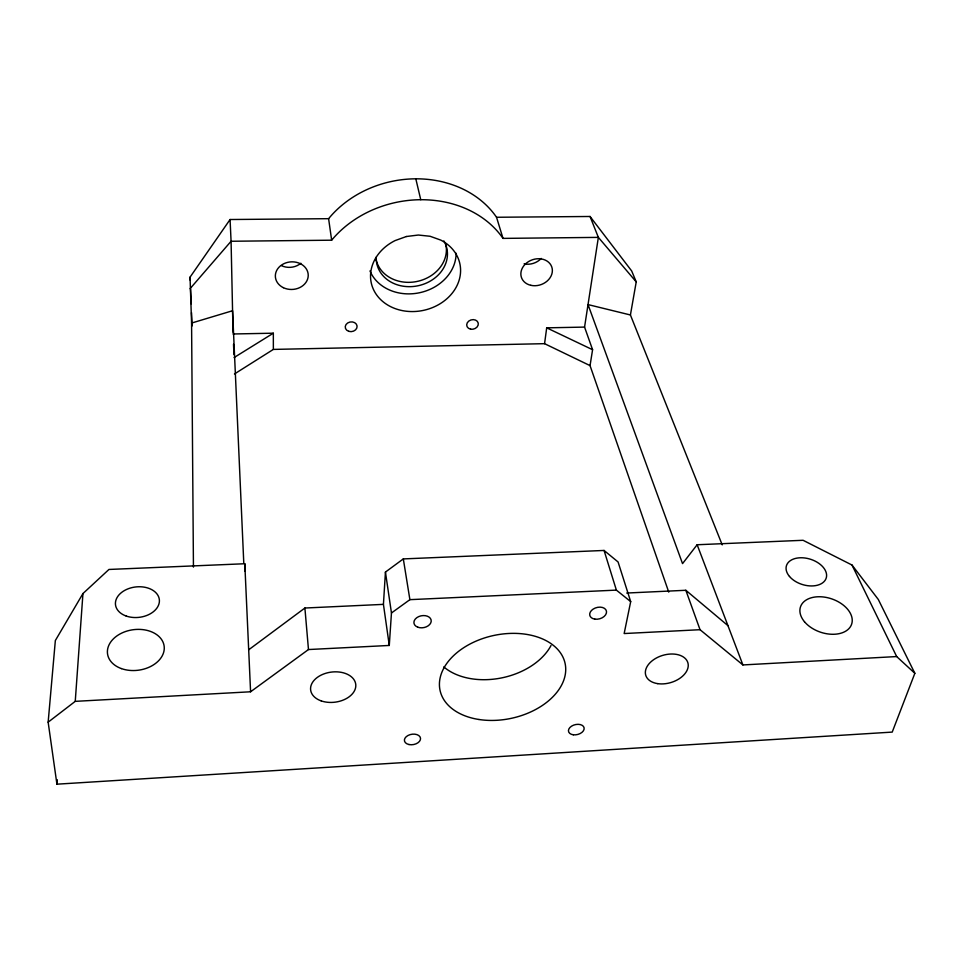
<?xml version="1.0" encoding="UTF-8"?>
<svg xmlns="http://www.w3.org/2000/svg" width="963" height="963" viewBox="0 0 963 963"><rect width="100%" height="100%" fill="white"/><g stroke="black" fill="none" stroke-linecap="round" stroke-linejoin="round"><path stroke-width="1.44" d="M244.746 571.083L244.795 563.74L108.951 569.458L82.95 593.557L55.348 640.527L48.15 722.166L56.925 784.183L892.22 732.097L914.85 673.306L878.304 599.468L851.99 565.028L803.082 540.291L697.14 544.745L682.538 563.62L588.02 304.585L630.416 314.973L722.214 544.865M48.15 722.166L75.246 701.353L250.585 691.783L308.473 649.544L389.281 645.451L383.43 604.367L385.441 572.07L403.316 558.913L604.066 550.451L618.077 561.971L630.693 601.622L624.156 633.546L700.041 629.706L742.906 664.939L896.673 656.561L914.85 673.306M389.281 645.451L391.459 612.974L385.441 572.07M75.246 701.353L82.95 593.557M56.925 784.183L57.286 779.717M590.042 365.615L544.564 343.671L546.695 327.841L584.565 327.095L592.582 349.713L590.042 365.615L668.755 592.113M584.565 327.095L598.36 237.38L590.042 216.482L496.535 217.265A100.646 84.539 -11.9 0 0 328.6 218.685L230.073 219.516L190.048 277.163L191.577 323.062L193.443 567.099M630.416 314.973L636.23 281.882L631.692 270.988L590.042 216.482M190.12 288.611L231.072 241.256L230.073 219.516M248.683 649.796L304.898 608.026L383.43 604.367M391.459 612.974L409.889 599.66L616.38 590.114L630.693 601.622M234.442 373.969L273.36 349.413L544.564 343.671M234.093 357.562L273.336 333.198L273.36 349.413M191.577 323.062L232.565 310.736L243.795 563.391M626.72 593.039L685.837 590.283L727.944 625.637M233.058 333.98L273.336 333.198M636.23 281.882L598.36 237.38L503.011 238.391A102.704 85.298 -11.9 0 0 331.657 240.196L231.072 241.256L233.034 332.524M546.695 327.841L592.582 349.713M851.99 565.028L896.673 656.561M697.14 544.745L742.906 664.939M685.837 590.283L700.041 629.706M604.066 550.451L616.38 590.114M496.535 217.265L503.011 238.391M415.811 178.817L420.747 199.702M403.316 558.913L409.889 599.66M328.6 218.685L331.657 240.196M304.898 608.026L308.473 649.544M244.795 563.74L250.585 691.783M233.515 344.297L233.973 354.613M190.048 277.163L190.168 280.125M190.542 288.996L191.168 303.79M191.529 312.662L192.094 325.963M551.017 645.535A62.222 42.288 -12.2 0 1 501.338 677.964A62.222 42.288 -12.2 0 1 443.799 666.902M443.871 240.919A35.836 30.238 -12.2 0 1 419.134 285.517A35.836 30.238 -12.2 0 1 376.28 257.049M445.761 244.06A35.691 30.178 -12.2 0 1 416.678 281.533A35.691 30.178 -12.2 0 1 375.787 258.06M456.125 253.257A44.599 37.629 -12.2 0 1 419.218 292.812A44.599 37.629 -12.2 0 1 369.973 270.94M541.218 258.433A15.733 13.049 -19.7 0 1 524.101 263.838M300.865 263.26A16.13 13.675 -3.4 0 1 281.497 265.668M406.398 236.513L395.107 240.581A45.333 37.906 -12.2 0 0 379.434 298.349A45.333 37.906 -12.2 0 0 448.108 297.627A45.333 37.906 -12.2 0 0 440.777 240.1L430.088 236.272L418.351 235.032L406.398 236.513M417.761 627.19A8.727 6.031 -10 0 0 431.207 621.304A8.727 6.031 -10 0 0 418.712 616.597A8.727 6.031 -10 0 0 417.761 627.19M478.96 719.493A63.979 42.36 -12.2 0 0 565.112 663.483A63.979 42.36 -12.2 0 0 463.624 647.762A63.979 42.36 -12.2 0 0 478.96 719.493M573.31 734.793A7.993 5.068 -13.7 0 0 584.096 727.799A7.993 5.068 -13.7 0 0 571.504 726.198A7.993 5.068 -13.7 0 0 573.31 734.793M594.833 619.125A8.583 5.814 -15.4 0 0 606.473 611.252A8.583 5.814 -15.4 0 0 593.039 609.182A8.583 5.814 -15.4 0 0 594.833 619.125M408.974 744.531A8.137 5.224 -9.5 0 0 420.518 738.272A8.137 5.224 -9.5 0 0 407.927 735.527A8.137 5.224 -9.5 0 0 408.974 744.531M470.534 329.153A5.886 4.767 -14.7 0 0 478.226 323.111A5.886 4.767 -14.7 0 0 468.74 321.1A5.886 4.767 -14.7 0 0 470.534 329.153M348.738 331.332A5.959 4.875 -7.7 0 0 357.08 326.012A5.959 4.875 -7.7 0 0 347.691 322.954A5.959 4.875 -7.7 0 0 348.738 331.332M530.818 285.313A16.058 13.157 -19.4 0 0 552.208 268.617A16.058 13.157 -19.4 0 0 526.833 262.767A16.058 13.157 -19.4 0 0 530.818 285.313M283.375 287.684A16.455 13.807 -3.7 0 0 308.232 275.514A16.455 13.807 -3.7 0 0 283.748 263.754A16.455 13.807 -3.7 0 0 283.375 287.684M321.245 700.908A22.727 15.155 -7.3 0 0 355.804 686.041A22.727 15.155 -7.3 0 0 322.521 674.461A22.727 15.155 -7.3 0 0 321.245 700.908M657.753 683.646A21.968 14.18 -16.5 0 0 688.16 664.109A21.968 14.18 -16.5 0 0 654.479 659.125A21.968 14.18 -16.5 0 0 657.753 683.646M789.479 576.452A20.825 13.277 17.2 0 0 824.521 581.098A20.825 13.277 17.2 0 0 804.984 558.01A20.825 13.277 17.2 0 0 789.479 576.452M804.49 621.749A27 17.575 18.8 0 0 849.703 627.72A27 17.575 18.8 0 0 824.003 597.06A27 17.575 18.8 0 0 804.49 621.749M126.177 616.031A22.089 15.3 -6.7 0 0 159.413 600.984A22.089 15.3 -6.7 0 0 126.622 589.428A22.089 15.3 -6.7 0 0 126.177 616.031M121.386 668.587A28.577 20.416 -7.8 0 0 164.276 648.255A28.577 20.416 -7.8 0 0 121.832 633.04A28.577 20.416 -7.8 0 0 121.386 668.587"/></g></svg>
